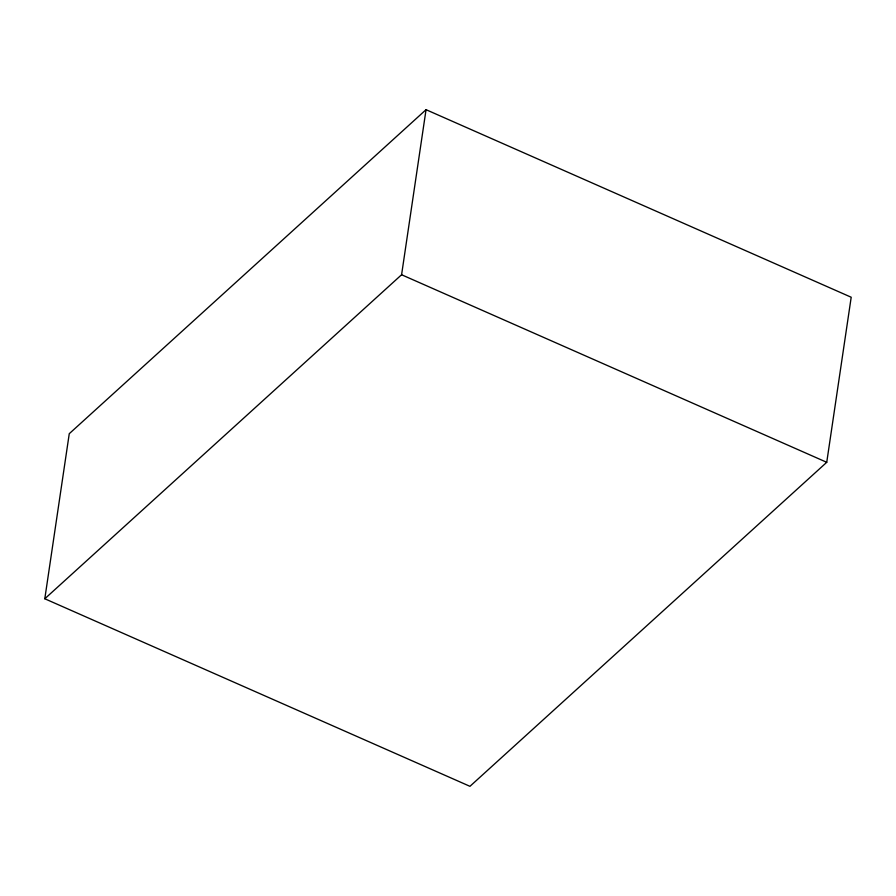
<?xml version="1.0" encoding="UTF-8"?>
<svg xmlns="http://www.w3.org/2000/svg" width="896" height="896" viewBox="0 0 896 896"><rect width="100%" height="100%" fill="white"/><g stroke="black" fill="none" stroke-linecap="round" stroke-linejoin="round"><path stroke-width="1.34" d="M44.8 598.763L69.261 433.698L426.048 109.682L851.2 297.237L826.739 462.302L469.952 786.318L44.8 598.763L401.587 274.747L426.048 109.682M401.587 274.747L826.739 462.302"/></g></svg>
